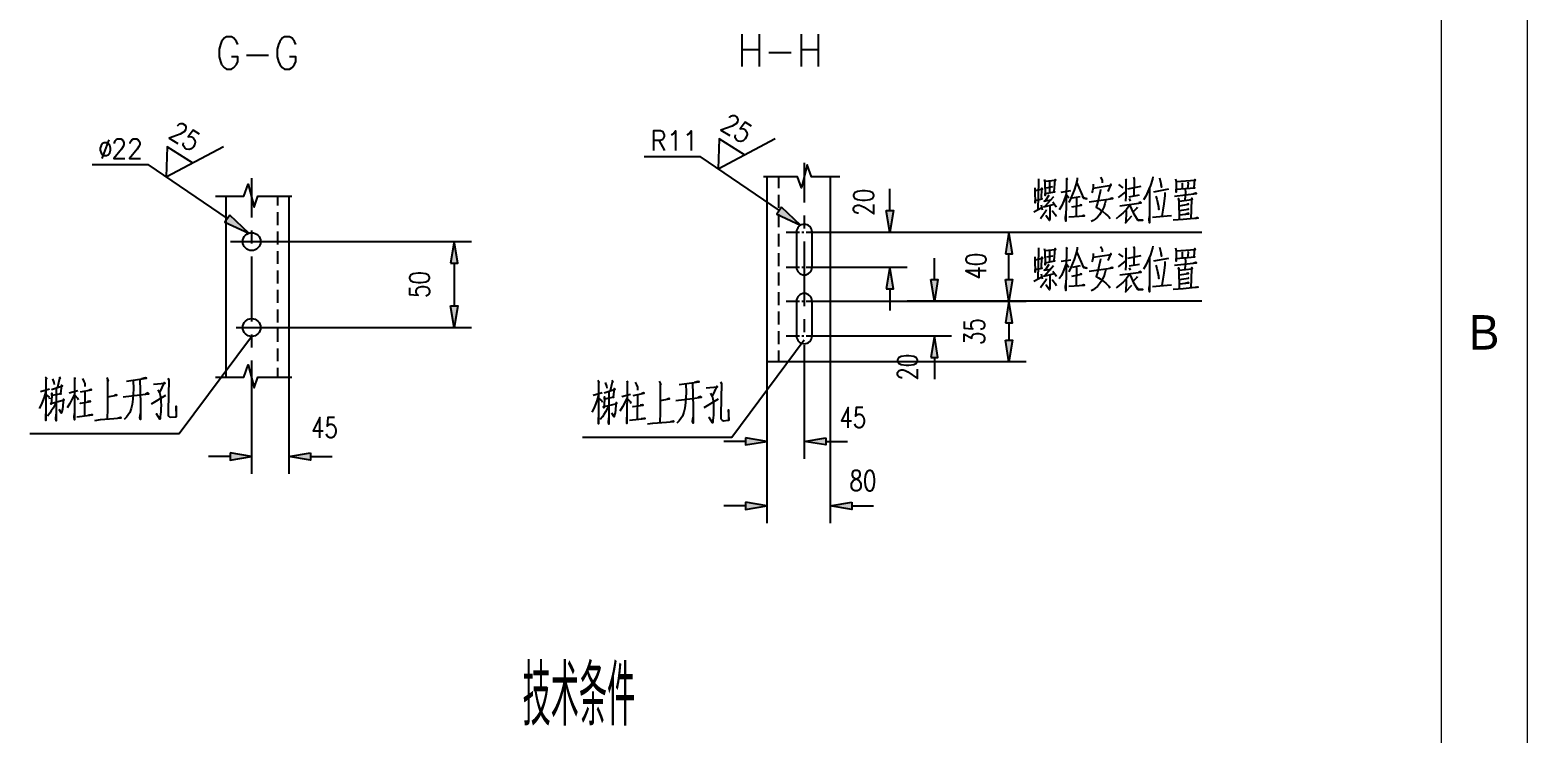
# Model space of a CAD drawing. Extents: x 148 to 221443, y -36682 to 6758.
# Drawn here: x 108570 to 112052, y -7981 to -6347 of the extents above; entities that cross this region are included whole.
import ezdxf
from ezdxf.enums import TextEntityAlignment as Align

# ---------------------------------------------------------------- set-up
doc = ezdxf.new("R2010")
doc.units = 0
doc.header["$LTSCALE"] = 10
doc.header["$MEASUREMENT"] = 0
doc.layers.add('2（细实线）', color=3, linetype='Continuous', lineweight=20)
doc.layers.add('图框层', color=7, linetype='Continuous', lineweight=15)
doc.styles.add('HZ', font='ROMS.SHX', dxfattribs={"width": 0.75, "bigfont": 'GBCBIG.SHX'})

# ---------------------------------------------------------------- blocks, each defined once
blk = doc.blocks.new('1.5a2')
at = {"layer": '图框层', "ltscale": 10}
for p, q in [((16991.88, 10136.58), (16991.88, 9716.58)), ((16981.88, 10126.58), (16981.88, 9726.58))]:
    blk.add_line(p, q, dxfattribs=at)
at = {"style": 'HZ'}
blk.add_text('B', height=4, dxfattribs=at).set_placement((16986.88, 9976.58), align=Align.MIDDLE)

msp = doc.modelspace()

# ---------------------------------------------------------------- linework, layer by layer
at = {"layer": '2（细实线）', "lineweight": -3}
for points in [[(109053.2772, -6380.3535), (109050.4012, -6373.1702), (109044.6541, -6365.9876), (109038.9071, -6362.3963), (109027.4105, -6362.3963), (109021.6622, -6365.9876), (109015.9139, -6373.1702), (109013.0416, -6380.3535), (109010.1681, -6391.1292), (109010.1681, -6409.087), (109013.0416, -6419.8615), (109015.9139, -6427.0454), (109021.6622, -6434.228), (109027.4105, -6437.8199), (109038.9071, -6437.8199), (109044.6541, -6434.228), (109050.4012, -6427.0454), (109053.2772, -6419.8615), (109053.2772, -6409.087), (109038.9071, -6409.087)], [(109188.3529, -6380.3535), (109185.4781, -6373.1702), (109179.731, -6365.9876), (109173.9828, -6362.3963), (109162.4874, -6362.3963), (109156.7391, -6365.9876), (109150.9908, -6373.1702), (109148.1173, -6380.3535), (109145.2437, -6391.1292), (109145.2437, -6409.087), (109148.1173, -6419.8615), (109150.9908, -6427.0454), (109156.7391, -6434.228), (109162.4874, -6437.8199), (109173.9828, -6437.8199), (109179.731, -6434.228), (109185.4781, -6427.0454), (109188.3529, -6419.8615), (109188.3529, -6409.087), (109173.9828, -6409.087)], [(110225.4854, -6356.1188), (110225.4854, -6431.5437)], [(110265.7198, -6356.1188), (110265.7198, -6431.5437)], [(110363.4359, -6356.1188), (110363.4359, -6431.5437)], [(110403.669, -6356.1188), (110403.669, -6431.5437)], [(109073.3944, -6405.4957), (109125.1253, -6405.4957)], [(110225.4854, -6392.0356), (110265.7198, -6392.0356)], [(110288.713, -6399.2188), (110340.4439, -6399.2188)], [(110363.4359, -6392.0356), (110403.669, -6392.0356)], [(110196.8477, -6551.1903), (110197.9915, -6549.3629), (110201.7379, -6546.6218), (110204.3429, -6545.7075), (110208.4102, -6545.7081), (110214.2574, -6549.3647), (110216.0409, -6553.0201), (110216.3595, -6555.7612), (110215.5367, -6560.3309), (110213.2515, -6563.9838), (110209.5028, -6566.7249), (110203.1515, -6570.3785), (110177.1016, -6579.5106), (110197.5716, -6592.306)], [(108913.3309, -6569.7645), (108914.4735, -6567.9371), (108918.221, -6565.1972), (108920.826, -6564.2841), (108924.8934, -6564.2847), (108930.7418, -6567.9401), (108932.5228, -6571.5955), (108932.8426, -6574.3366), (108932.0199, -6578.9051), (108929.7335, -6582.5581), (108925.9859, -6585.2998), (108919.6334, -6588.9527), (108893.586, -6598.086), (108914.0548, -6610.8814)], [(108964.3685, -6588.9613), (108949.7481, -6579.8212), (108938.0025, -6595.3529), (108940.6063, -6594.4392), (108946.1373, -6595.3547), (108950.5233, -6598.0958), (108953.7667, -6602.6649), (108954.4051, -6608.1477), (108952.4398, -6614.5429), (108950.1534, -6618.1977), (108945.2633, -6622.7656), (108940.0533, -6624.5917), (108934.5247, -6623.6774), (108930.1388, -6620.9351), (108926.8953, -6616.366), (108926.5731, -6613.625), (108927.3983, -6609.0565)], [(110247.8878, -6570.3864), (110233.2662, -6561.2464), (110221.5194, -6576.7774), (110224.1244, -6575.8643), (110229.6529, -6576.7792), (110234.0389, -6579.5209), (110237.2823, -6584.09), (110237.922, -6589.5728), (110235.9542, -6595.9681), (110233.6703, -6599.6223), (110228.7789, -6604.1901), (110223.5702, -6606.0163), (110218.0428, -6605.102), (110213.6544, -6602.3597), (110210.411, -6597.7912), (110210.0924, -6595.0501), (110210.9176, -6590.4816)], [(108742.8243, -6608.7415), (108739.161, -6610.8967), (108735.4952, -6615.2064), (108733.6617, -6621.6706), (108733.6617, -6625.9815), (108735.4952, -6632.4464), (108739.161, -6636.7554), (108742.8243, -6638.9112), (108748.3211, -6638.9112), (108751.9857, -6636.7554), (108755.649, -6632.4464), (108757.4813, -6625.9815), (108757.4813, -6621.6706), (108755.649, -6615.2064), (108751.9857, -6610.8967), (108748.3211, -6608.7415), (108742.8243, -6608.7415)], [(108753.8155, -6602.2761), (108737.3287, -6645.376)], [(108766.6427, -6610.8967), (108766.6427, -6608.7415), (108768.4737, -6604.4312), (108770.306, -6602.2761), (108773.9693, -6600.1215), (108781.3009, -6600.1215), (108784.9642, -6602.2761), (108786.7965, -6604.4312), (108788.6275, -6608.7415), (108788.6275, -6613.0506), (108786.7965, -6617.3609), (108783.1319, -6623.8264), (108764.8104, -6645.376), (108790.4598, -6645.376)], [(108803.2857, -6610.8967), (108803.2857, -6608.7415), (108805.118, -6604.4312), (108806.9503, -6602.2761), (108810.6124, -6600.1215), (108817.9427, -6600.1215), (108821.6073, -6602.2761), (108823.4408, -6604.4312), (108825.2718, -6608.7415), (108825.2718, -6613.0506), (108823.4408, -6617.3609), (108819.7762, -6623.8264), (108801.4547, -6645.376), (108827.1041, -6645.376)], [(110019.9276, -6603.0958), (110036.4181, -6603.0958), (110041.9149, -6600.9412), (110043.7459, -6598.7861), (110045.5794, -6594.4758), (110045.5794, -6590.1667), (110043.7459, -6585.8564), (110041.9149, -6583.7012), (110036.4181, -6581.5461), (110019.9276, -6581.5461), (110019.9276, -6626.8006)], [(110032.7559, -6603.0958), (110045.5794, -6626.8006)], [(110062.0675, -6590.1667), (110065.7332, -6588.0122), (110071.2288, -6581.5461), (110071.2288, -6626.8006)], [(110098.7118, -6590.1667), (110102.3751, -6588.0122), (110107.8731, -6581.5461), (110107.8731, -6626.8006)], [(110231.8636, -6636.7902), (110172.773, -6599.8518), (110170.3231, -6669.4825), (110303.6605, -6598.6475)], [(108948.3468, -6655.3645), (108889.2562, -6618.4272), (108886.805, -6688.0579), (109020.1449, -6617.2224)], [(109998.669, -6640.6739), (110128.1405, -6640.6739), (110312.5094, -6766.5968)], [(108715.1522, -6659.2481), (108844.6248, -6659.2481), (109028.9937, -6785.1716)], [(110453.6983, -6688.2722), (110388.1466, -6688.2722), (110377.7181, -6659.986), (110364.3099, -6713.5804), (110355.3695, -6688.2722), (110276.4083, -6688.2722)], [(110371.014, -6655.9455), (110371.014, -6747.5892)], [(109001.8526, -6733.4376), (109067.4068, -6733.4376), (109077.8365, -6705.1514), (109091.2435, -6758.7464), (109100.1827, -6733.4376), (109179.1439, -6733.4376)], [(109085.7186, -6691.2702), (109085.7186, -6782.9139)], [(110284.2489, -6688.2722), (110284.2489, -7118.2239), (110284.2489, -7343.299)], [(110310.6588, -6688.2722), (110310.6588, -6714.687)], [(110431.3668, -6688.2722), (110431.3668, -7118.2239), (110431.3668, -7493.1397)], [(110569.7359, -6766.2434), (110569.7359, -6715.9608)], [(110906.8892, -6713.4522), (110907.4349, -6721.833), (110907.9793, -6748.65), (110907.9793, -6742.7839), (110924.3245, -6739.4312), (110922.6912, -6739.4312), (110923.7801, -6714.2902), (110924.8702, -6716.8043), (110907.9793, -6720.9949)], [(110915.6075, -6692.5007), (110915.6075, -6697.5294), (110913.9718, -6765.4114)], [(110929.2281, -6694.1767), (110930.3194, -6700.0434), (110931.4107, -6731.8891), (110930.8639, -6726.861), (110953.7484, -6722.671), (110952.1114, -6722.671), (110954.2916, -6694.1767), (110955.3817, -6696.6914), (110930.3194, -6699.2054)], [(110934.1329, -6713.4522), (110948.8436, -6710.9376)], [(110941.2154, -6699.2054), (110941.2154, -6725.1844)], [(110979.8995, -6690.8247), (110982.0797, -6694.1767), (110980.9908, -6693.3393), (110979.3551, -6791.3911), (110978.8094, -6783.8483), (110979.3551, -6775.4676)], [(111005.5099, -6690.8247), (111005.5099, -6695.0153), (111002.2396, -6706.7475), (110998.4249, -6719.3189), (110994.6126, -6728.5377), (110990.7992, -6737.7558), (110985.8944, -6747.812)], [(111004.4173, -6700.882), (111020.2181, -6737.7558), (111028.3932, -6739.4312), (111020.2181, -6736.9178), (111018.0391, -6732.7271)], [(111043.1038, -6705.0721), (111043.1038, -6711.7762), (111042.015, -6716.8043), (111040.9249, -6720.9949), (111039.836, -6725.1844)], [(111042.5606, -6714.2902), (111085.0582, -6707.5861), (111083.9693, -6705.0721), (111076.8856, -6721.833)], [(111059.9947, -6717.6423), (111059.4478, -6722.671), (111052.9122, -6749.488), (111050.1876, -6758.7067), (111055.0911, -6762.0594), (111059.4478, -6764.5734), (111064.8995, -6767.9255), (111071.982, -6774.6296), (111076.8856, -6778.8203), (111079.6102, -6781.3343), (111081.2447, -6785.5244)], [(111059.9947, -6689.1486), (111062.7193, -6694.1767), (111063.8094, -6696.6914), (111063.8094, -6699.2054), (111063.8094, -6701.7194)], [(111101.9491, -6705.9101), (111111.7574, -6713.4522)], [(111117.7486, -6692.5007), (111119.3844, -6695.8533), (111118.8399, -6695.0153), (111118.8399, -6732.7271), (111118.2943, -6744.4599)], [(111123.1978, -6715.9663), (111154.8006, -6710.0996)], [(111136.8184, -6689.1486), (111138.4542, -6693.3393), (111137.9085, -6691.6627), (111137.3641, -6731.8891)], [(111181.4962, -6688.3106), (111180.9542, -6693.3393), (111176.0482, -6708.4241), (111172.2359, -6716.8043), (111165.6978, -6732.7271), (111160.2486, -6741.9459)], [(111173.8704, -6714.2902), (111173.8704, -6794.7431), (111173.3248, -6787.201), (111173.8704, -6780.4963)], [(111183.6776, -6722.671), (111218.5482, -6715.9663)], [(111196.755, -6690.8247), (111200.5684, -6703.3961), (111201.6573, -6711.7762), (111201.1117, -6705.0721)], [(111234.3477, -6692.5007), (111235.9847, -6700.0434), (111235.9847, -6717.6423), (111235.9847, -6718.4803), (111235.9847, -6723.509), (111235.9847, -6718.4803), (111235.9847, -6716.8043), (111279.5724, -6713.4522), (111277.3934, -6713.4522), (111279.0279, -6694.1767), (111280.118, -6696.6914), (111235.9847, -6700.0434)], [(111249.6053, -6701.7194), (111250.151, -6705.0721), (111250.151, -6715.1282)], [(111256.6878, -6717.6423), (111257.2335, -6723.509), (111256.1446, -6741.9459)], [(111263.2271, -6700.0434), (111263.7716, -6703.3961), (111262.137, -6715.1282)], [(109025.3646, -6733.4376), (109025.3646, -7153.5493)], [(109146.0726, -6733.4376), (109146.0726, -6754.9323)], [(109172.4849, -6733.4376), (109172.4849, -7153.5493), (109172.4849, -7378.624)], [(110310.6588, -6729.7718), (110310.6588, -6759.9415)], [(110485.7198, -6733.3106), (110487.9561, -6738.0036), (110494.6615, -6741.1329), (110505.8394, -6742.6972), (110512.5448, -6742.6972), (110523.7215, -6741.1329), (110530.4281, -6738.0036), (110532.6632, -6733.3106), (110532.6632, -6730.182), (110530.4281, -6725.489), (110523.7215, -6722.3603), (110512.5448, -6720.796), (110505.8394, -6720.796), (110494.6615, -6722.3603), (110487.9561, -6725.489), (110485.7198, -6730.182), (110485.7198, -6733.3106)], [(110496.8966, -6772.4201), (110494.6615, -6772.4201), (110490.1912, -6770.8552), (110487.9561, -6769.2908), (110485.7198, -6766.1622), (110485.7198, -6759.9049), (110487.9561, -6756.7762), (110490.1912, -6755.2119), (110494.6615, -6753.6475), (110499.1329, -6753.6475), (110503.6043, -6755.2119), (110510.3109, -6758.3411), (110532.6632, -6773.9844), (110532.6632, -6752.0832)], [(110921.5999, -6752.8406), (110924.3245, -6764.5734)], [(110950.4806, -6734.4031), (110929.7738, -6757.8687), (110928.1392, -6757.8687), (110953.2015, -6752.0026)], [(110940.1253, -6731.0511), (110930.8639, -6744.4599), (110929.2281, -6744.4599), (110945.0301, -6741.9459)], [(110949.388, -6746.1359), (110955.3817, -6755.3547), (110956.473, -6758.7067)], [(110979.8995, -6728.5377), (110974.4527, -6743.6225), (110969.0035, -6756.1927), (110964.0999, -6764.5734)], [(110968.4591, -6723.509), (110990.7992, -6720.1569)], [(110980.4464, -6728.5377), (110986.4388, -6736.9178)], [(110992.9769, -6757.8687), (111015.8614, -6753.6787), (111013.6825, -6752.8406), (111012.0479, -6754.5161)], [(111012.5924, -6734.4031), (110994.067, -6737.7558)], [(111003.8741, -6737.7558), (111003.3297, -6780.4963)], [(111033.8424, -6746.1359), (111088.8729, -6738.5938), (111086.6939, -6737.7558), (111082.3336, -6739.4312)], [(111072.5265, -6741.9459), (111069.8018, -6751.1646), (111067.6241, -6758.7067), (111064.8995, -6764.5734), (111061.6305, -6770.4395), (111057.2689, -6776.3062), (111052.9122, -6782.1723), (111047.463, -6786.3624), (111042.5606, -6789.7144), (111038.1991, -6792.2291)], [(111128.1026, -6752.0026), (111126.4669, -6755.3547), (111120.4732, -6763.7348), (111112.8463, -6772.1156), (111103.5824, -6779.6583), (111096.4986, -6785.5244)], [(111101.9491, -6736.0798), (111118.2943, -6723.509)], [(111104.6737, -6755.3547), (111154.2562, -6748.65), (111152.6204, -6746.9739), (111148.807, -6748.65)], [(111126.4669, -6734.4031), (111150.4415, -6730.2131)], [(111126.4669, -6738.5938), (111129.1903, -6744.4599)], [(111128.1026, -6754.5161), (111131.9161, -6762.8968), (111136.2752, -6772.1156), (111141.1788, -6780.4963), (111146.0824, -6788.0384), (111147.7193, -6789.7144), (111158.0697, -6788.8764), (111147.1724, -6788.0384), (111144.4478, -6784.6864)], [(111188.5799, -6732.7271), (111190.7613, -6740.2698), (111193.4847, -6750.326), (111195.118, -6758.7067), (111195.6637, -6763.7348), (111195.6637, -6757.0307), (111192.9403, -6749.488)], [(111209.2855, -6724.3464), (111209.2855, -6731.8891), (111207.1078, -6751.1646), (111204.9276, -6765.4114), (111202.7486, -6779.6583)], [(111232.17, -6732.7271), (111282.8426, -6726.861), (111281.2081, -6726.023), (111275.7564, -6728.5377)], [(111243.6117, -6788.0384), (111243.0672, -6743.6225), (111241.4327, -6738.5938), (111243.0672, -6744.4599), (111272.4898, -6741.1079), (111272.4898, -6737.7558), (111273.0355, -6741.1079), (111271.9454, -6741.1079), (111270.3097, -6786.3624)], [(111243.0672, -6755.3547), (111264.8629, -6752.0026), (111263.2271, -6751.1646), (111259.9569, -6752.8406)], [(109034.6676, -6776.8684), (109023.3175, -6793.4754), (109078.8265, -6819.2097), (109034.6676, -6776.8684)], [(109146.0726, -6770.0172), (109146.0726, -6800.1868)], [(110318.1832, -6758.2929), (110306.8355, -6774.9006), (110362.3458, -6800.6342), (110318.1832, -6758.2929)], [(110310.6588, -6775.0263), (110310.6588, -6805.1966)], [(110371.014, -6777.7589), (110371.014, -6807.9279)], [(110561.3546, -6766.2434), (110578.1185, -6766.2434), (110569.7359, -6816.5266), (110561.3546, -6766.2434)], [(110904.7103, -6769.6015), (110923.2345, -6759.5454)], [(110933.5885, -6764.5734), (110932.4984, -6767.9255), (110927.5948, -6775.4676), (110920.5099, -6785.5244)], [(110941.7611, -6756.1927), (110941.7611, -6776.3062), (110941.7611, -6781.3343), (110941.7611, -6786.3624), (110941.2154, -6789.7144), (110933.5885, -6778.8203), (110940.6698, -6788.0384)], [(110947.2091, -6766.2495), (110954.8372, -6775.4676), (110957.0162, -6780.4963)], [(110986.4388, -6781.3343), (111022.3995, -6778.8203), (111020.765, -6777.9816), (111017.4972, -6779.6583)], [(111119.3844, -6766.2495), (111119.3844, -6771.2775), (111118.8399, -6793.0665), (111117.7486, -6794.7431), (111133.0062, -6778.8203)], [(111144.9935, -6758.7067), (111144.4478, -6761.2208), (111135.7296, -6769.6015)], [(111180.9542, -6782.1723), (111215.2779, -6778.8203), (111225.0887, -6777.9816)], [(111280.6624, -6784.6864), (111285.0216, -6783.0097), (111287.1993, -6783.8483), (111252.3299, -6787.201), (111228.901, -6788.8764)], [(111243.0672, -6766.2495), (111264.8629, -6762.8968), (111263.2271, -6762.0594)], [(111243.6117, -6776.3062), (111265.4073, -6773.7916), (111264.3172, -6772.9536), (111256.6878, -6775.4676)], [(109085.7186, -6813.0836), (109085.7186, -6843.2532)], [(109146.0726, -6815.2717), (109146.0726, -6845.4414)], [(110310.6588, -6820.2814), (110310.6588, -6850.4511)], [(110329.0011, -6816.5266), (110360.1571, -6816.5266)], [(110365.1876, -6816.5266), (110370.2169, -6816.5266)], [(110375.245, -6816.5266), (110406.4022, -6816.5266), (110609.9727, -6816.5266), (111295.6588, -6816.5266)], [(110389.1195, -6898.0012), (110389.1195, -6817.5477)], [(110740.6161, -6816.5266), (110887.2835, -6816.5266)], [(110838.6654, -6866.8092), (110855.4305, -6866.8092), (110847.0479, -6816.5266), (110838.6654, -6866.8092)], [(109036.3143, -6838.7464), (109123.9425, -6838.7464), (109596.8685, -6838.7464)], [(109548.2528, -6889.0296), (109565.0155, -6889.0296), (109556.6329, -6838.7464), (109548.2528, -6889.0296)], [(110371.014, -6838.0976), (110371.014, -6988.9466)], [(110915.6075, -6853.4064), (110915.6075, -6858.4345), (110913.9718, -6926.3166)], [(110929.2281, -6855.0825), (110930.3194, -6860.9492), (110931.4107, -6892.7949), (110930.8639, -6887.7662), (110953.7484, -6883.5761), (110952.1114, -6883.5761), (110954.2916, -6855.0825), (110955.3817, -6857.5965), (110930.3194, -6860.1105)], [(110979.8995, -6851.7298), (110982.0797, -6855.0825), (110980.9908, -6854.2445), (110979.3551, -6952.2962), (110978.8094, -6944.7541), (110979.3551, -6936.3734)], [(111005.5099, -6851.7298), (111005.5099, -6855.9211), (111002.2396, -6867.6533), (110998.4249, -6880.2241), (110994.6126, -6889.4428), (110990.7992, -6898.661), (110985.8944, -6908.7177)], [(111059.9947, -6850.0544), (111062.7193, -6855.0825), (111063.8094, -6857.5965), (111063.8094, -6860.1105), (111063.8094, -6862.6246)], [(111117.7486, -6853.4064), (111119.3844, -6856.7585), (111118.8399, -6855.9211), (111118.8399, -6893.6329), (111118.2943, -6905.3651)], [(111136.8184, -6850.0544), (111138.4542, -6854.2445), (111137.9085, -6852.5678), (111137.3641, -6892.7949)], [(111181.4962, -6849.2164), (111180.9542, -6854.2445), (111176.0482, -6869.3293), (111172.2359, -6877.7094), (111165.6978, -6893.6329), (111160.2486, -6902.851)], [(111196.755, -6851.7298), (111200.5684, -6864.3012), (111201.6573, -6872.6813), (111201.1117, -6865.9772)], [(111234.3477, -6853.4064), (111235.9847, -6860.9492), (111235.9847, -6878.548), (111235.9847, -6879.3854), (111235.9847, -6884.4141), (111235.9847, -6879.3854), (111235.9847, -6877.7094), (111279.5724, -6874.3574), (111277.3934, -6874.3574), (111279.0279, -6855.0825), (111280.118, -6857.5965), (111235.9847, -6860.9492)], [(109085.7186, -6873.4229), (109085.7186, -7024.2719)], [(109146.0726, -6860.5262), (109146.0726, -6890.6959)], [(109556.6329, -6889.0296), (109556.6329, -6988.061)], [(110310.6588, -6865.536), (110310.6588, -6895.7056)], [(110673.5018, -6927.1491), (110673.5018, -6876.8659)], [(110746.6976, -6881.6663), (110748.9339, -6886.3593), (110755.6392, -6889.488), (110766.8136, -6891.0523), (110773.5213, -6891.0523), (110784.6981, -6889.488), (110791.4046, -6886.3593), (110793.6385, -6881.6663), (110793.6385, -6878.5377), (110791.4046, -6873.8441), (110784.6981, -6870.716), (110773.5213, -6869.1511), (110766.8136, -6869.1511), (110755.6392, -6870.716), (110748.9339, -6873.8441), (110746.6976, -6878.5377), (110746.6976, -6881.6663)], [(110847.0479, -6927.1491), (110847.0479, -6866.8092)], [(110906.8892, -6874.3574), (110907.4349, -6882.7381), (110907.9793, -6909.5557), (110907.9793, -6903.689), (110924.3245, -6900.337), (110922.6912, -6900.337), (110923.7801, -6875.1954), (110924.8702, -6877.7094), (110907.9793, -6881.9001)], [(110940.1253, -6891.9569), (110930.8639, -6905.3651), (110929.2281, -6905.3651), (110945.0301, -6902.851)], [(110934.1329, -6874.3574), (110948.8436, -6871.8433)], [(110941.2154, -6860.1105), (110941.2154, -6886.0902)], [(110979.8995, -6889.4428), (110974.4527, -6904.5277), (110969.0035, -6917.0979), (110964.0999, -6925.4786)], [(110968.4591, -6884.4141), (110990.7992, -6881.0621)], [(110980.4464, -6889.4428), (110986.4388, -6897.8229)], [(111004.4173, -6861.7866), (111020.2181, -6898.661), (111028.3932, -6900.337), (111020.2181, -6897.8229), (111018.0391, -6893.6329)], [(111043.1038, -6865.9772), (111043.1038, -6872.6813), (111042.015, -6877.7094), (111040.9249, -6881.9001), (111039.836, -6886.0902)], [(111042.5606, -6875.1954), (111085.0582, -6868.4913), (111083.9693, -6865.9772), (111076.8856, -6882.7381)], [(111059.9947, -6878.548), (111059.4478, -6883.5761), (111052.9122, -6910.3931), (111050.1876, -6919.6119), (111055.0911, -6922.9645), (111059.4478, -6925.4786), (111064.8995, -6928.8312), (111071.982, -6935.5347), (111076.8856, -6939.7254), (111079.6102, -6942.2395), (111081.2447, -6946.4295)], [(111101.9491, -6866.8146), (111111.7574, -6874.3574)], [(111101.9491, -6896.9849), (111118.2943, -6884.4141)], [(111123.1978, -6876.8714), (111154.8006, -6871.0053)], [(111126.4669, -6895.3083), (111150.4415, -6891.1188)], [(111173.8704, -6875.1954), (111173.8704, -6955.6483), (111173.3248, -6948.1055), (111173.8704, -6941.4014)], [(111183.6776, -6883.5761), (111218.5482, -6876.8714)], [(111188.5799, -6893.6329), (111190.7613, -6901.175), (111193.4847, -6911.2318), (111195.118, -6919.6119), (111195.6637, -6924.6406), (111195.6637, -6917.9359), (111192.9403, -6910.3931)], [(111209.2855, -6885.2521), (111209.2855, -6892.7949), (111207.1078, -6912.0698), (111204.9276, -6926.3166), (111202.7486, -6940.5634)], [(111232.17, -6893.6329), (111282.8426, -6887.7662), (111281.2081, -6886.9282), (111275.7564, -6889.4428)], [(111249.6053, -6862.6246), (111250.151, -6865.9772), (111250.151, -6876.034)], [(111256.6878, -6878.548), (111257.2335, -6884.4141), (111256.1446, -6902.851)], [(111263.2271, -6860.9492), (111263.7716, -6864.3012), (111262.137, -6876.034)], [(109146.0726, -6905.7807), (109146.0726, -6935.951)], [(109452.69, -6924.466), (109454.9239, -6929.1596), (109461.6317, -6932.2877), (109472.8097, -6933.8526), (109479.5138, -6933.8526), (109490.6905, -6932.2877), (109497.3958, -6929.1596), (109499.6322, -6924.466), (109499.6322, -6921.3374), (109497.3958, -6916.6444), (109490.6905, -6913.5157), (109479.5138, -6911.9514), (109472.8097, -6911.9514), (109461.6317, -6913.5157), (109454.9239, -6916.6444), (109452.69, -6921.3374), (109452.69, -6924.466)], [(110310.6588, -6910.7899), (110310.6588, -6940.9602)], [(110329.0011, -6898.0012), (110360.1571, -6898.0012)], [(110365.1876, -6898.0012), (110370.2169, -6898.0012)], [(110375.245, -6898.0012), (110406.4022, -6898.0012), (110609.9727, -6898.0012)], [(110561.3546, -6948.2832), (110578.1185, -6948.2832), (110569.7359, -6898.0012), (110561.3546, -6948.2832)], [(110665.1192, -6927.1491), (110681.8831, -6927.1491), (110673.5018, -6977.4317), (110665.1192, -6927.1491)], [(110793.6385, -6906.6962), (110746.6976, -6906.6962), (110777.9903, -6922.3395), (110777.9903, -6898.874)], [(110838.6654, -6927.1491), (110855.4305, -6927.1491), (110847.0479, -6977.4317), (110838.6654, -6927.1491)], [(110904.7103, -6930.5067), (110923.2345, -6920.4505)], [(110933.5885, -6925.4786), (110932.4984, -6928.8312), (110927.5948, -6936.3734), (110920.5099, -6946.4295)], [(110921.5999, -6913.7464), (110924.3245, -6925.4786)], [(110950.4806, -6895.3083), (110929.7738, -6918.7739), (110928.1392, -6918.7739), (110953.2015, -6912.9078)], [(110941.7611, -6917.0979), (110941.7611, -6937.2114), (110941.7611, -6942.2395), (110941.7611, -6947.2681), (110941.2154, -6950.6202), (110933.5885, -6939.7254), (110940.6698, -6948.9436)], [(110947.2091, -6927.1546), (110954.8372, -6936.3734), (110957.0162, -6941.4014)], [(110949.388, -6907.0417), (110955.3817, -6916.2598), (110956.473, -6919.6119)], [(110992.9769, -6918.7739), (111015.8614, -6914.5844), (111013.6825, -6913.7464), (111012.0479, -6915.4218)], [(111012.5924, -6895.3083), (110994.067, -6898.661)], [(111003.8741, -6898.661), (111003.3297, -6941.4014)], [(111033.8424, -6907.0417), (111088.8729, -6899.4996), (111086.6939, -6898.661), (111082.3336, -6900.337)], [(111072.5265, -6902.851), (111069.8018, -6912.0698), (111067.6241, -6919.6119), (111064.8995, -6925.4786), (111061.6305, -6931.3447), (111057.2689, -6937.2114), (111052.9122, -6943.0775), (111047.463, -6947.2681), (111042.5606, -6950.6202), (111038.1991, -6953.1342)], [(111128.1026, -6912.9078), (111126.4669, -6916.2598), (111120.4732, -6924.6406), (111112.8463, -6933.0207), (111103.5824, -6940.5634), (111096.4986, -6946.4295)], [(111104.6737, -6916.2598), (111154.2562, -6909.5557), (111152.6204, -6907.8797), (111148.807, -6909.5557)], [(111119.3844, -6927.1546), (111119.3844, -6932.1833), (111118.8399, -6953.9716), (111117.7486, -6955.6483), (111133.0062, -6939.7254)], [(111126.4669, -6899.4996), (111129.1903, -6905.3651)], [(111128.1026, -6915.4218), (111131.9161, -6923.802), (111136.2752, -6933.0207), (111141.1788, -6941.4014), (111146.0824, -6948.9436), (111147.7193, -6950.6202), (111158.0697, -6949.7816), (111147.1724, -6948.9436), (111144.4478, -6945.5915)], [(111144.9935, -6919.6119), (111144.4478, -6922.1265), (111135.7296, -6930.5067)], [(111243.6117, -6948.9436), (111243.0672, -6904.5277), (111241.4327, -6899.4996), (111243.0672, -6905.3651), (111272.4898, -6902.013), (111272.4898, -6898.661), (111273.0355, -6902.013), (111271.9454, -6902.013), (111270.3097, -6947.2681)], [(111243.0672, -6916.2598), (111264.8629, -6912.9078), (111263.2271, -6912.0698), (111259.9569, -6913.7464)], [(111243.0672, -6927.1546), (111264.8629, -6923.802), (111263.2271, -6922.9645)], [(109146.0726, -6951.0358), (109146.0726, -6981.2055)], [(109452.69, -6946.3666), (109452.69, -6962.0106), (109472.8097, -6963.5749), (109470.5733, -6962.0106), (109468.3394, -6957.3182), (109468.3394, -6952.6252), (109470.5733, -6947.9316), (109475.0448, -6944.8029), (109481.7489, -6943.2386), (109486.2203, -6943.2386), (109492.9268, -6944.8029), (109497.3958, -6947.9316), (109499.6322, -6952.6252), (109499.6322, -6957.3182), (109497.3958, -6962.0106), (109495.162, -6963.5749), (109490.6905, -6965.1392)], [(110310.6588, -6956.045), (110310.6588, -6986.2147)], [(110569.7359, -6948.2832), (110569.7359, -6998.5664)], [(110986.4388, -6942.2395), (111022.3995, -6939.7254), (111020.765, -6938.8868), (111017.4972, -6940.5634)], [(111180.9542, -6943.0775), (111215.2779, -6939.7254), (111225.0887, -6938.8868)], [(111280.6624, -6945.5915), (111285.0216, -6943.9155), (111287.1993, -6944.7541), (111252.3299, -6948.1055), (111228.901, -6949.7816)], [(111243.6117, -6937.2114), (111265.4073, -6934.6967), (111264.3172, -6933.8587), (111256.6878, -6936.3734)], [(109146.0726, -6996.2904), (109146.0726, -7026.4606)], [(109548.2528, -6988.061), (109565.0155, -6988.061), (109556.6329, -7038.3442), (109548.2528, -6988.061)], [(110329.0011, -6977.4317), (110360.1571, -6977.4317)], [(110365.1876, -6977.4317), (110370.2169, -6977.4317)], [(110375.245, -6977.4317), (110406.4022, -6977.4317), (110713.7386, -6977.4317)], [(110389.1195, -7057.8846), (110389.1195, -6977.4317)], [(110431.3668, -6977.4317), (110887.2835, -6977.4317), (110740.6161, -6977.4317)], [(111295.6588, -6977.4317), (110609.9727, -6977.4317)], [(110838.6654, -7027.7143), (110855.4305, -7027.7143), (110847.0479, -6977.4317), (110838.6654, -7027.7143)], [(110310.6588, -7001.2995), (110310.6588, -7031.4698)], [(110371.014, -7019.1169), (110371.014, -7049.286)], [(110743.1063, -7024.3629), (110743.1063, -7040.0056), (110763.2223, -7041.5705), (110760.9884, -7040.0056), (110758.7533, -7035.3126), (110758.7533, -7030.6202), (110760.9884, -7025.9272), (110765.4598, -7022.7979), (110772.1639, -7021.2342), (110776.6378, -7021.2342), (110783.3407, -7022.7979), (110787.8121, -7025.9272), (110790.0472, -7030.6202), (110790.0472, -7035.3126), (110787.8121, -7040.0056), (110785.577, -7041.5705), (110781.1056, -7043.1348)], [(110847.0479, -7027.7143), (110847.0479, -7067.9407)], [(108570.0789, -7285.0208), (108916.9076, -7285.0208), (109085.7186, -7059.0607)], [(109049.7848, -7038.3442), (109123.9425, -7038.3442), (109596.8685, -7038.3442)], [(109085.7186, -7054.4422), (109085.7186, -7084.6113)], [(109146.0726, -7041.5455), (109146.0726, -7071.7152)], [(109855.3744, -7293.3411), (110202.2042, -7293.3411), (110371.014, -7067.3811)], [(110310.6588, -7046.5546), (110310.6588, -7076.7237)], [(110329.0011, -7057.8846), (110360.1571, -7057.8846)], [(110365.1876, -7057.8846), (110370.2169, -7057.8846)], [(110375.245, -7057.8846), (110406.4022, -7057.8846), (110713.7386, -7057.8846)], [(110665.1192, -7108.1672), (110681.8831, -7108.1672), (110673.5018, -7057.8846), (110665.1192, -7108.1672)], [(110743.1063, -7071.2934), (110743.1063, -7054.0852), (110760.9884, -7063.4711), (110760.9884, -7058.7781), (110763.2223, -7055.6495), (110765.4598, -7054.0852), (110772.1639, -7052.5208), (110776.6378, -7052.5208), (110783.3407, -7054.0852), (110787.8121, -7057.2138), (110790.0472, -7061.9074), (110790.0472, -7066.6004), (110787.8121, -7071.2934), (110785.577, -7072.8577), (110781.1056, -7074.4221)], [(110838.6654, -7067.9407), (110855.4305, -7067.9407), (110847.0479, -7118.2239), (110838.6654, -7067.9407)], [(109146.0726, -7086.7994), (109146.0726, -7116.9691)], [(110310.6588, -7091.8085), (110310.6588, -7118.2239)], [(110371.014, -7079.4562), (110371.014, -7171.0999), (110371.014, -7343.299)], [(109001.8526, -7153.5493), (109067.4068, -7153.5493), (109077.8365, -7125.2631), (109091.2435, -7178.8575), (109100.1827, -7153.5493), (109179.1439, -7153.5493)], [(109085.7186, -7114.781), (109085.7186, -7206.4246), (109085.7186, -7378.624)], [(109146.0726, -7132.0545), (109146.0726, -7153.5493)], [(110887.2835, -7118.2239), (110431.3668, -7118.2239), (110284.2489, -7118.2239), (110284.2489, -7493.1397)], [(110587.5313, -7116.5894), (110589.7664, -7121.2818), (110596.473, -7124.4111), (110607.6485, -7125.9748), (110614.3551, -7125.9748), (110625.5318, -7124.4111), (110632.2384, -7121.2818), (110634.4735, -7116.5894), (110634.4735, -7113.4602), (110632.2384, -7108.7672), (110625.5318, -7105.6385), (110614.3551, -7104.0736), (110607.6485, -7104.0736), (110596.473, -7105.6385), (110589.7664, -7108.7672), (110587.5313, -7113.4602), (110587.5313, -7116.5894)], [(110598.7081, -7155.6977), (110596.473, -7155.6977), (110592.0028, -7154.1334), (110589.7664, -7152.569), (110587.5313, -7149.4404), (110587.5313, -7143.1824), (110589.7664, -7140.0544), (110592.0028, -7138.4901), (110596.473, -7136.9251), (110600.9432, -7136.9251), (110605.4134, -7138.4901), (110612.1187, -7141.6187), (110634.4735, -7157.262), (110634.4735, -7135.3614)], [(110673.5018, -7108.1672), (110673.5018, -7158.4504)], [(108605.2218, -7152.8022), (108609.0365, -7156.9923), (108607.4019, -7157.8303), (108607.4019, -7254.206), (108606.8575, -7249.1773), (108607.4019, -7239.1212)], [(108619.9325, -7182.1339), (108645.5416, -7173.7531), (108643.3614, -7172.0771), (108641.1825, -7192.19), (108642.8182, -7192.19), (108621.0238, -7196.3807), (108621.0238, -7191.352), (108621.0238, -7197.2187), (108619.388, -7216.4936), (108618.2992, -7214.8176), (108649.3551, -7206.4375), (108648.2662, -7204.7608), (108647.723, -7209.7889), (108646.6305, -7221.5223), (108645.5416, -7228.227), (108644.4515, -7233.2545), (108643.3614, -7237.4445), (108637.9134, -7229.065)], [(108622.6571, -7157.8303), (108625.9273, -7166.2104), (108626.4718, -7171.2391)], [(108637.9134, -7152.8022), (108640.0936, -7156.9923), (108639.0023, -7156.9923), (108634.0999, -7177.1052)], [(108673.3297, -7153.6402), (108674.4185, -7157.8303), (108673.8753, -7156.9923), (108673.3297, -7253.3674), (108672.7852, -7246.6639), (108673.3297, -7238.2825)], [(108692.3995, -7156.9923), (108695.6698, -7163.6964), (108697.8487, -7168.725), (108697.8487, -7175.4298)], [(108748.5201, -7154.4782), (108751.7891, -7162.8583), (108750.6991, -7160.3449), (108750.1546, -7177.9432), (108750.1546, -7227.3884), (108749.609, -7250.854)], [(108810.0899, -7162.0203), (108810.6331, -7180.4578), (108810.0899, -7193.866), (108809.5443, -7204.7608), (108807.9098, -7217.3316), (108805.1851, -7226.5504), (108802.4605, -7235.7691), (108798.6471, -7241.6352), (108794.8311, -7246.6639), (108790.4745, -7250.854), (108789.3844, -7252.5294)], [(108794.8311, -7162.8583), (108841.1458, -7156.1536), (108838.9669, -7155.3162), (108830.2486, -7157.8303)], [(108825.8907, -7159.5063), (108826.4351, -7184.6473), (108826.9808, -7218.1696), (108826.9808, -7244.9873), (108826.9808, -7252.5294), (108825.8907, -7247.5013), (108826.9808, -7238.2825)], [(108857.4923, -7170.4005), (108884.1915, -7167.887), (108882.5557, -7166.2104), (108871.6573, -7189.676), (108870.024, -7186.3239), (108868.3895, -7182.9719)], [(108890.7284, -7156.1536), (108893.4505, -7160.3449), (108892.9073, -7159.5063), (108891.2728, -7232.4165), (108891.2728, -7238.2825), (108891.8184, -7242.4732), (108892.9073, -7244.1492), (108894.5406, -7245.8253), (108897.8109, -7246.6639), (108907.618, -7245.8253), (108909.7982, -7245.8253), (108910.887, -7244.9873), (108909.7982, -7221.5223), (108909.7982, -7245.8253)], [(109890.5184, -7161.1225), (109894.3307, -7165.3126), (109892.6974, -7166.1512), (109892.6974, -7262.5263), (109892.1517, -7257.4982), (109892.6974, -7247.4415)], [(109907.9525, -7166.1512), (109911.2215, -7174.5313), (109911.7684, -7179.5594)], [(109923.2088, -7161.1225), (109925.3866, -7165.3126), (109924.2977, -7165.3126), (109919.3941, -7185.4261)], [(109958.6239, -7161.9605), (109959.7152, -7166.1512), (109959.1683, -7165.3126), (109958.6239, -7261.6883), (109958.0782, -7254.9842), (109958.6239, -7246.6035)], [(109977.6937, -7165.3126), (109980.964, -7172.0173), (109983.1429, -7177.0454), (109983.1429, -7183.7501)], [(110033.8155, -7162.7985), (110037.0846, -7171.1793), (110035.9957, -7168.6652), (110035.4488, -7186.2635), (110035.4488, -7235.7093), (110034.9056, -7259.1743)], [(110095.3853, -7170.3413), (110095.9286, -7188.7781), (110095.3853, -7202.1864), (110094.8385, -7213.0817), (110093.2052, -7225.6519), (110090.4781, -7234.8707), (110087.7572, -7244.0894), (110083.9425, -7249.9555), (110080.1278, -7254.9842), (110075.7686, -7259.1743), (110074.6786, -7260.8497)], [(110080.1278, -7171.1793), (110126.4412, -7164.4746), (110124.2611, -7163.6372), (110115.544, -7166.1512)], [(110111.1849, -7167.8266), (110111.7293, -7192.9682), (110112.275, -7226.4899), (110112.275, -7253.3076), (110112.275, -7260.8497), (110111.1849, -7255.8216), (110112.275, -7246.6035)], [(110176.0238, -7164.4746), (110178.7472, -7168.6652), (110178.2027, -7167.8266), (110176.5658, -7240.7368), (110176.5658, -7246.6035), (110177.1126, -7250.7935), (110178.2027, -7252.4702), (110179.836, -7254.1462), (110183.1063, -7254.9842), (110192.9134, -7254.1462), (110195.0936, -7254.1462), (110196.1837, -7253.3076), (110195.0936, -7229.8426), (110195.0936, -7254.1462)], [(108607.4019, -7186.3239), (108603.0428, -7200.5708), (108599.2293, -7210.6275), (108595.9603, -7218.1696), (108591.5999, -7226.5504)], [(108594.8702, -7187.1619), (108615.5745, -7181.2952)], [(108607.9464, -7194.7041), (108614.4845, -7200.5708), (108615.5745, -7203.9234)], [(108630.8309, -7179.6198), (108630.8309, -7255.044), (108630.284, -7251.692), (108630.8309, -7239.9592)], [(108673.8753, -7193.028), (108667.8829, -7205.5994), (108662.9757, -7214.8176), (108656.4388, -7224.8737)], [(108661.3424, -7190.5146), (108681.5023, -7184.6473)], [(108674.4185, -7195.5427), (108680.4122, -7202.2468), (108682.0479, -7206.4375)], [(108687.4959, -7188), (108713.1051, -7182.9719), (108711.4693, -7182.1339), (108707.6546, -7183.8099)], [(108697.8487, -7187.1619), (108697.3018, -7243.3112)], [(108750.6991, -7199.7321), (108772.4935, -7195.5427), (108770.8602, -7194.7041), (108767.0455, -7196.3807)], [(108787.2054, -7199.7321), (108825.8907, -7194.7041), (108846.5938, -7192.19), (108844.4149, -7190.5146), (108838.9669, -7193.028)], [(108853.1319, -7215.6556), (108885.8236, -7195.5427)], [(108871.6573, -7189.676), (108872.7486, -7195.5427), (108874.3807, -7203.9234), (108874.3807, -7211.4655), (108874.9264, -7219.0076), (108874.3807, -7227.3884), (108874.3807, -7234.0925), (108873.8375, -7239.9592), (108873.2918, -7245.8253), (108872.7486, -7250.0153), (108872.203, -7251.692), (108864.5748, -7239.1212), (108872.203, -7250.0153)], [(109892.6974, -7194.6442), (109888.337, -7208.8911), (109884.5235, -7218.9478), (109881.2545, -7226.4899), (109876.8966, -7234.8707)], [(109880.1644, -7195.4829), (109900.8687, -7189.6162)], [(109893.2393, -7203.025), (109899.7786, -7208.8911), (109900.8687, -7212.2431)], [(109905.2279, -7190.4542), (109930.8382, -7182.0734), (109928.658, -7180.3974), (109926.4779, -7200.5109), (109928.1124, -7200.5109), (109906.318, -7204.701), (109906.318, -7199.6729), (109906.318, -7205.539), (109904.6847, -7224.8139), (109903.5933, -7223.1379), (109934.6505, -7214.7578), (109933.5604, -7213.0817), (109933.016, -7218.1098), (109931.9271, -7229.8426), (109930.8382, -7236.5473), (109929.7494, -7241.5748), (109928.658, -7245.7648), (109923.2088, -7237.3853)], [(109916.1251, -7187.9401), (109916.1251, -7263.3643), (109915.5807, -7260.0123), (109916.1251, -7248.2795)], [(109959.1683, -7201.3483), (109953.1759, -7213.9197), (109948.2723, -7223.1379), (109941.7342, -7233.1947)], [(109946.6366, -7198.8349), (109966.7977, -7192.9682)], [(109959.7152, -7203.863), (109965.7088, -7210.5671), (109967.3421, -7214.7578)], [(109972.7913, -7196.3209), (109998.398, -7191.2928), (109996.7672, -7190.4542), (109992.9513, -7192.1302)], [(109983.1429, -7195.4829), (109982.5973, -7251.6322)], [(110035.9957, -7208.0531), (110057.7865, -7203.863), (110056.1556, -7203.025), (110052.3397, -7204.701)], [(110072.4996, -7208.0531), (110111.1849, -7203.025), (110131.8892, -7200.5109), (110129.7078, -7198.8349), (110124.2611, -7201.3483)], [(110138.4273, -7223.9759), (110171.1202, -7203.863)], [(110142.7865, -7178.7214), (110169.4845, -7176.2073), (110167.8499, -7174.5313), (110156.9539, -7197.9963), (110155.317, -7194.6442), (110153.6837, -7191.2928)], [(110156.9539, -7197.9963), (110158.0428, -7203.863), (110159.6773, -7212.2431), (110159.6773, -7219.7858), (110160.2218, -7227.3286), (110159.6773, -7235.7093), (110159.6773, -7242.4128), (110159.1329, -7248.2795), (110158.5872, -7254.1462), (110158.0428, -7258.3363), (110157.4959, -7260.0123), (110149.8678, -7247.4415), (110157.4959, -7258.3363)], [(108630.284, -7213.9802), (108629.7432, -7214.8176), (108623.7472, -7225.7124), (108619.388, -7232.4165), (108616.119, -7237.4445), (108611.2142, -7244.1492)], [(108679.3233, -7245.8253), (108715.284, -7241.6352), (108712.5594, -7241.6352), (108706.0213, -7242.4732)], [(108685.8614, -7213.1416), (108687.4959, -7213.9802), (108710.9249, -7210.6275), (108709.2904, -7209.7889), (108703.8424, -7210.6275)], [(109915.5807, -7222.2999), (109915.0362, -7223.1379), (109909.0426, -7234.0327), (109904.6847, -7240.7368), (109901.4144, -7245.7648), (109896.5096, -7252.4702)], [(109971.1568, -7221.4625), (109972.7913, -7222.2999), (109996.2203, -7218.9478), (109994.5846, -7218.1098), (109989.1378, -7218.9478)], [(110472.8133, -7271.2415), (110472.8133, -7224.311), (110457.1639, -7255.5982), (110480.6356, -7255.5982)], [(110507.2359, -7224.311), (110491.5902, -7224.311), (110490.024, -7244.4239), (110491.5902, -7242.1894), (110496.2838, -7239.9543), (110500.9774, -7239.9543), (110505.6722, -7242.1894), (110508.8009, -7246.6584), (110510.367, -7253.3631), (110510.367, -7257.8333), (110508.8009, -7264.5374), (110505.6722, -7269.007), (110500.9774, -7271.2415), (110496.2838, -7271.2415), (110491.5902, -7269.007), (110490.024, -7266.7719), (110488.4591, -7262.3023)], [(108720.732, -7254.206), (108733.8094, -7252.5294), (108765.411, -7250.0153), (108782.3018, -7248.3393), (108780.6661, -7247.5013), (108774.6712, -7249.1773)], [(109244.2891, -7294.4892), (109244.2891, -7247.5593), (109228.6434, -7278.8459), (109252.1126, -7278.8459)], [(109278.713, -7247.5593), (109263.066, -7247.5593), (109261.5011, -7267.6722), (109263.066, -7265.4377), (109267.7596, -7263.2032), (109272.452, -7263.2032), (109277.148, -7265.4377), (109280.2779, -7269.9073), (109281.8416, -7276.6114), (109281.8416, -7281.081), (109280.2779, -7287.7851), (109277.148, -7292.2547), (109272.452, -7294.4892), (109267.7596, -7294.4892), (109263.066, -7292.2547), (109261.5011, -7290.0202), (109259.9361, -7285.5506)], [(109964.6163, -7254.1462), (110000.5782, -7249.9555), (109997.8548, -7249.9555), (109991.3155, -7250.7935)], [(110006.0274, -7262.5263), (110019.1036, -7260.8497), (110050.7052, -7258.3363), (110067.5973, -7256.6596), (110065.9615, -7255.8216), (110059.9691, -7257.4982)], [(110233.9547, -7303.0726), (110183.6593, -7303.0726)], [(110233.9547, -7294.6925), (110233.9547, -7311.4533), (110284.2489, -7303.0726), (110233.9547, -7294.6925)], [(110421.307, -7294.6925), (110421.307, -7311.4533), (110371.014, -7303.0726), (110421.307, -7294.6925)], [(110421.307, -7303.0726), (110471.6024, -7303.0726)], [(109035.4256, -7338.3973), (108985.129, -7338.3973)], [(109035.4256, -7330.0172), (109035.4256, -7346.7786), (109085.7186, -7338.3973), (109035.4256, -7330.0172)], [(109222.7767, -7330.0172), (109222.7767, -7346.7786), (109172.4849, -7338.3973), (109222.7767, -7330.0172)], [(109222.7767, -7338.3973), (109273.0721, -7338.3973)], [(110488.7191, -7370.7792), (110484.0267, -7373.0137), (110482.4605, -7377.4833), (110482.4605, -7381.9526), (110484.0267, -7386.4219), (110487.1554, -7388.657), (110493.4139, -7390.8918), (110498.1087, -7393.1266), (110501.2362, -7397.5962), (110502.8011, -7402.0658), (110502.8011, -7408.7699), (110501.2362, -7413.2401), (110499.6737, -7415.4749), (110494.9788, -7417.7091), (110488.7191, -7417.7091), (110484.0267, -7415.4749), (110482.4605, -7413.2401), (110480.8956, -7408.7699), (110480.8956, -7402.0658), (110482.4605, -7397.5962), (110485.5904, -7393.1266), (110490.284, -7390.8918), (110496.5438, -7388.657), (110499.6737, -7386.4219), (110501.2362, -7381.9526), (110501.2362, -7377.4833), (110499.6737, -7373.0137), (110494.9788, -7370.7792), (110488.7191, -7370.7792)], [(110521.5792, -7370.7792), (110516.8844, -7373.0137), (110513.7545, -7379.7181), (110512.1908, -7390.8918), (110512.1908, -7397.5962), (110513.7545, -7408.7699), (110516.8844, -7415.4749), (110521.5792, -7417.7091), (110524.7091, -7417.7091), (110529.4027, -7415.4749), (110532.5301, -7408.7699), (110534.0963, -7397.5962), (110534.0963, -7390.8918), (110532.5301, -7379.7181), (110529.4027, -7373.0137), (110524.7091, -7370.7792), (110521.5792, -7370.7792)], [(110233.9547, -7444.5328), (110233.9547, -7461.2934), (110284.2489, -7452.9136), (110233.9547, -7444.5328)], [(110481.6622, -7444.5328), (110481.6622, -7461.2934), (110431.3668, -7452.9136), (110481.6622, -7444.5328)], [(110233.9547, -7452.9136), (110183.6593, -7452.9136)], [(110481.6622, -7452.9136), (110531.9564, -7452.9136)]]:
    msp.add_lwpolyline(points, dxfattribs=at)
for points in [[(110352.9061, -6817.5477), (110352.9061, -6898.0012, 0.999730327), (110389.1182, -6898.0012)], [(110389.1182, -6977.4317, 0.999764037), (110352.9061, -6977.4317), (110352.9061, -7057.8846, 0.999764037), (110389.1182, -7057.8846)]]:
    msp.add_lwpolyline(points, format="xyb", dxfattribs=at)
for centre in [(109085.7174, -6838.7464), (109085.7174, -7038.3442)]:
    msp.add_circle(centre, 20.7214, dxfattribs=at)
msp.add_arc((110371.0122, -6816.5308), 18.1061, 0.0135213, 179.9864787, dxfattribs=at)
at = {"layer": '2（细实线）', "transparency": 33554559}
for points in [[(109034.6676, -6776.8684), (109023.3175, -6793.4754), (109034.6676, -6776.8684), (109078.8265, -6819.2097)], [(110318.1832, -6758.2929), (110306.8355, -6774.9006), (110318.1832, -6758.2929), (110362.3458, -6800.6342)], [(110561.3546, -6766.2434), (110578.1185, -6766.2434), (110561.3546, -6766.2434), (110569.7359, -6816.5266)], [(110838.6654, -6866.8092), (110855.4305, -6866.8092), (110838.6654, -6866.8092), (110847.0479, -6816.5266)], [(109548.2528, -6889.0296), (109565.0155, -6889.0296), (109548.2528, -6889.0296), (109556.6329, -6838.7464)], [(110561.3546, -6948.2832), (110578.1185, -6948.2832), (110561.3546, -6948.2832), (110569.7359, -6898.0012)], [(110665.1192, -6927.1491), (110681.8831, -6927.1491), (110665.1192, -6927.1491), (110673.5018, -6977.4317)], [(110838.6654, -6927.1491), (110855.4305, -6927.1491), (110838.6654, -6927.1491), (110847.0479, -6977.4317)], [(109548.2528, -6988.061), (109565.0155, -6988.061), (109548.2528, -6988.061), (109556.6329, -7038.3442)], [(110838.6654, -7027.7143), (110855.4305, -7027.7143), (110838.6654, -7027.7143), (110847.0479, -6977.4317)], [(110665.1192, -7108.1672), (110681.8831, -7108.1672), (110665.1192, -7108.1672), (110673.5018, -7057.8846)], [(110838.6654, -7067.9407), (110855.4305, -7067.9407), (110838.6654, -7067.9407), (110847.0479, -7118.2239)], [(110233.9547, -7294.6925), (110233.9547, -7311.4533), (110233.9547, -7294.6925), (110284.2489, -7303.0726)], [(110421.307, -7294.6925), (110421.307, -7311.4533), (110421.307, -7294.6925), (110371.014, -7303.0726)], [(109035.4256, -7330.0172), (109035.4256, -7346.7786), (109035.4256, -7330.0172), (109085.7186, -7338.3973)], [(109222.7767, -7330.0172), (109222.7767, -7346.7786), (109222.7767, -7330.0172), (109172.4849, -7338.3973)], [(110233.9547, -7444.5328), (110233.9547, -7461.2934), (110233.9547, -7444.5328), (110284.2489, -7452.9136)], [(110481.6622, -7444.5328), (110481.6622, -7461.2934), (110481.6622, -7444.5328), (110431.3668, -7452.9136)]]:
    msp.add_solid(points, dxfattribs=at)

# ---------------------------------------------------------------- block references
at = {"layer": '2（细实线）', "xscale": 20, "yscale": 20, "zscale": 20}
msp.add_blockref('1.5a2', (-227785.5272, -206581.2694), dxfattribs=at)

# ---------------------------------------------------------------- texts
at = {"color": 3, "style": 'HZ', "width": 0.65}
msp.add_text('技术条件', height=139.99999, dxfattribs=at).set_placement((109715.872, -7963.7115))

doc.saveas('drawing.dxf')
